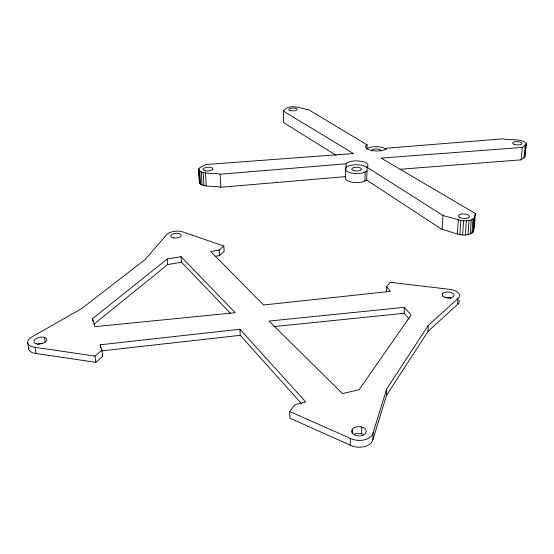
<?xml version="1.0" encoding="UTF-8"?>
<svg xmlns="http://www.w3.org/2000/svg" width="554" height="554" viewBox="0 0 554 554"><rect width="100%" height="100%" fill="white"/><g stroke="black" fill="none" stroke-linecap="round" stroke-linejoin="round"><path stroke-width="0.83" d="M345.357 177.64L345.426 168.679M345.959 169.275L346.257 163.437A11.315 4.397 0.6 0 1 361.014 161.235A11.315 4.397 0.6 0 1 367.164 167.003L366.672 180.057L363.376 181.726A11.246 4.508 0.6 0 1 352.15 182.218A11.246 4.508 0.6 0 1 345.329 178.533L345.364 177.356M386.533 291.875L386.685 286.924L390.293 282.298L448.761 289.243A11.447 5.748 4.4 0 1 457.923 298.592L428.29 325.392L386.713 388.936L386.498 395.424L372.939 439.474A14.127 9.12 2 0 1 364.359 446.656A14.127 9.12 2 0 1 350.232 445.139L350.315 438.346L289.673 411.511L295.13 404.503L305.836 402.031L239.93 329.242L100.267 344.782L100.669 347.87M352.233 433.547L352.289 429.336M364.961 181.103L365.121 172.079M361.665 433.74L361.797 427.016M336.25 155.432L283.579 122.559L283.309 111.098C289.07 102.822 301.334 108.619 308.841 109.858L367.087 144.85L367.018 148.569L369.629 147.426A10.81 4.051 1 0 1 386.173 149.213M372.939 439.474L373.112 432.716L386.713 388.936M409.157 319.104L404.157 313.28L404.399 307.345L269.057 321.057L342.441 393.589L359.047 389.76L411.089 315.06L404.399 307.345M386.498 395.424L427.958 331.458L428.29 325.392M367.087 144.85L366.353 145.321A10.831 4.016 1 0 0 372.426 150.653A10.831 4.016 1 0 0 386.505 148.569L386.754 148.181L502.526 138.853C510.026 140.605 519.32 138.078 525.933 142.904L526.051 144.573L522.325 147.419L381.055 158.105L475.374 213.477L474.3 227.479L473.061 232.161C463.961 239.231 451.517 231.094 442.113 229.529L442.951 215.492L366.914 167.169M442.487 296.196L442.646 293.696M457.355 233.92L458.31 219.779L442.951 215.492M459.868 234.571L460.852 220.416L458.31 219.779M427.958 331.458L457.507 304.465L457.923 298.592M462.604 234.931L463.608 220.762C467.195 220.831 471.454 220.817 474.141 218.061L475.374 213.477M465.367 234.965L466.392 220.797M467.957 234.667L469.003 220.513M470.207 234.079L471.26 219.931M471.946 233.22L473.012 219.093M473.061 232.161L474.141 218.061M473.49 230.983L474.563 216.905M400.05 169.275L521.106 159.857L522.325 147.419M521.106 159.857L523.966 157.696L525.199 145.307M525.441 147.835L525.607 146.187M523.966 157.696L524.818 156.941L526.051 144.573M526.3 143.756L524.818 156.941M345.038 176.664L220.88 187.252C214.163 185.348 205.506 187.944 199.696 183.388L199.786 181.435M199.419 182.418L198.547 169.51L199.897 167.627L206.185 164.51L353.466 153.534L283.309 111.098M28.898 347.358A12.749 6.503 -11 0 0 36.079 353.487L95.835 362.344L102.677 356.43L101.874 350.218L100.267 344.782M215.277 256.28L219.481 255.546L224.155 251.509L223.844 246.066L183.457 232.126A10.166 4.522 -4.6 0 0 166.394 234.944L145.051 259.618L81.646 308.599L33.018 336.271A12.797 6.461 -10.8 0 0 27.707 342.981L28.753 349.103M27.707 342.981A12.797 6.461 -10.8 0 0 35.041 347.296L94.997 356.09L101.874 350.218M386.685 286.924L390.528 291.356L263.586 304.984L210.728 251.53L219.155 250.069L223.844 246.066M94.007 324.097L167.654 264.611L181.518 262.187L230.506 313.405M92.546 318.647L167.169 259.064L181.068 256.661L235.221 312.712L94.907 326.652L92.546 318.647L92.885 321.216M367.087 170.888L363.535 172.696A11.295 4.432 0.6 0 1 352.254 173.18A11.295 4.432 0.6 0 1 345.398 169.559L345.433 168.402L346.229 167.294A11.295 4.432 0.6 0 1 355.162 164.718L360.903 165.064L365.522 166.484A11.295 4.432 0.6 0 1 367.011 167.488M101.929 350.862L240.242 335.315L301.321 403.457M274.147 326.583L404.157 313.28M198.547 169.51L198.824 170.452C204.731 174.925 213.366 172.349 220.139 174.226L346.008 163.79M460.852 220.416L463.608 220.762M350.232 445.139L289.832 418.131L289.673 411.511M366.672 180.057L442.113 229.529M102.22 354.872L102.677 356.43M35.041 347.296L36.079 353.487M44.417 337.351L45.158 341.943M94.997 356.09L95.835 362.344M167.169 259.064L167.654 264.611M181.068 256.661L181.518 262.187M199.724 171.304L200.596 184.26M198.914 168.548L199.142 171.982M199.551 178L199.724 180.576M198.824 170.452L199.696 183.388M203.145 172.523L203.997 185.507M201.199 172.01L202.065 184.981M205.43 172.8L206.268 185.791M219.155 250.069L219.481 255.546M220.139 174.226L220.88 187.252M239.93 329.242L240.242 335.315M371.755 150.854A4.591 1.717 1 0 1 376.221 148.957A4.591 1.717 1 0 1 380.868 150.937M373.112 432.716A14.182 9.065 2 0 1 364.497 439.855A14.182 9.065 2 0 1 350.315 438.346M458.968 300.157A11.412 5.796 4.5 0 1 457.507 304.465M354.498 434.204A7.278 4.695 2 0 1 363.306 434.378M446.614 297.775A5.879 2.985 4.5 0 1 451.011 298.426M37.554 344.456A6.565 3.352 -11 0 1 42.367 343.189M514.057 144.262A4.654 1.655 4 0 0 521.785 143.936A4.654 1.655 4 0 0 515.975 141.589A4.654 1.655 4 0 0 514.057 144.262M290.206 110.571A4.155 1.399 -0.9 0 0 296.992 109.685A4.155 1.399 -0.9 0 0 291.549 108.175A4.155 1.399 -0.9 0 0 290.206 110.571M459.986 217.597A5.471 2.341 3.8 0 0 469.183 217.147A5.471 2.341 3.8 0 0 462.68 213.844A5.471 2.341 3.8 0 0 459.986 217.597M205.534 170.867A4.868 1.884 -3.1 0 0 212.854 168.915A4.868 1.884 -3.1 0 0 205.582 167.592A4.868 1.884 -3.1 0 0 205.534 170.867M353.701 170.563A4.799 1.884 0.6 0 0 361.374 169.372A4.799 1.884 0.6 0 0 354.761 167.336A4.799 1.884 0.6 0 0 353.701 170.563M445.091 297.256A5.9 2.964 4.4 0 0 454.121 295.386A5.9 2.964 4.4 0 0 445.506 292.145A5.9 2.964 4.4 0 0 445.091 297.256M36.211 343.743A6.593 3.331 -10.8 0 0 46.73 340.17A6.593 3.331 -10.8 0 0 37.977 337.725A6.593 3.331 -10.8 0 0 36.211 343.743M173.284 237.832A5.235 2.327 -4.6 0 0 181.276 235.415A5.235 2.327 -4.6 0 0 173.61 233.767A5.235 2.327 -4.6 0 0 173.284 237.832M354.622 434.925A7.306 4.667 2 0 0 366.277 432.002A7.306 4.667 2 0 0 356.174 426.919A7.306 4.667 2 0 0 354.622 434.925"/></g></svg>
